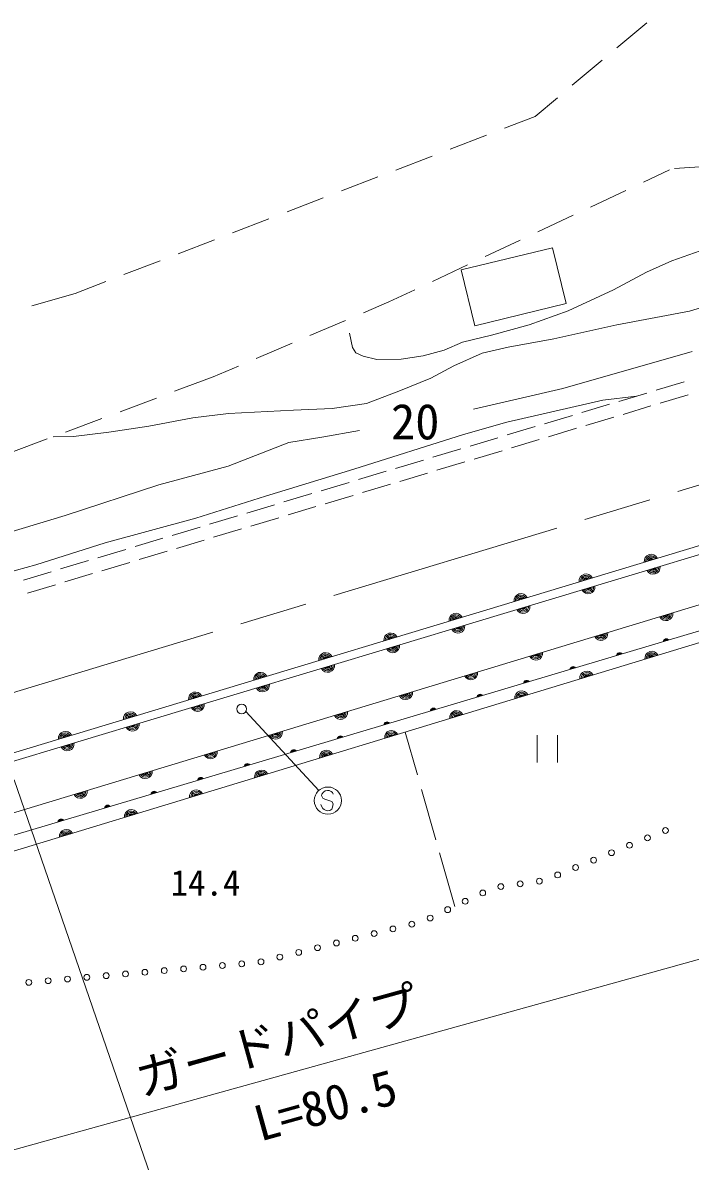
# Model space of a CAD drawing. Units: millimetres, scale not verified. Extents: x 40000 to 680000, y 20000 to 380000.
# Drawn here: x 407718 to 442072, y 247003 to 305578 of the extents above; entities that cross this region are included whole.
import ezdxf
from ezdxf.enums import TextEntityAlignment as Align

# ---------------------------------------------------------------- set-up
doc = ezdxf.new("R2010")
doc.units = ezdxf.units.MM
doc.header["$LTSCALE"] = 1000
doc.linetypes.add('CHAIN', pattern=[18.5, 12, -1.5, 3.5, -1.5])
for name, color, linetype, lineweight in [('M-BGD', 7, 'Continuous', 13), ('M-BMK', 2, 'CHAIN', 13), ('M-STR-HTXT', 7, 'Continuous', 13), ('M-STR-STRC', 7, 'Continuous', 13)]:
    doc.layers.add(name, color=color, linetype=linetype, lineweight=lineweight)
doc.styles.add('ＭＳ ゴシック', font='')
doc.styles.get('ＭＳ ゴシック').set_extended_font_data('MS Gothic')

msp = doc.modelspace()

# ---------------------------------------------------------------- linework, layer by layer
at = {"layer": 'M-BGD', "color": 1}
for p, q in [((438302, 304292), (439834, 305578)), ((436004, 302363), (437536, 303649)), ((434098, 300763), (435239, 301720)), ((432521, 300156), (434098, 300763)), ((429721, 299079), (431588, 299797)), ((426921, 298002), (428788, 298720)), ((424121, 296925), (425988, 297643)), ((439660, 297372), (441003, 298004)), ((421321, 295848), (423188, 296566)), ((436945, 296096), (438755, 296947)), ((418521, 294771), (420388, 295489)), ((434229, 294821), (436040, 295671)), ((415721, 293695), (417588, 294412)), ((431514, 293545), (433324, 294395)), ((430287, 292861), (434980, 294002)), ((434980, 294002), (435679, 291129)), ((412921, 292618), (414787, 293336)), ((428799, 292269), (430609, 293119)), ((430985, 289988), (430287, 292861)), ((410411, 291652), (411987, 292259)), ((426551, 291212), (427894, 291843)), ((408193, 291020), (410411, 291652)), ((425256, 290660), (426551, 291212)), ((435679, 291129), (430985, 289988)), ((422497, 289483), (424336, 290268)), ((419737, 288306), (421577, 289090)), ((417523, 287361), (418818, 287913)), ((415535, 286617), (417523, 287361)), ((440317, 286672), (441754, 287103)), ((438402, 286098), (439838, 286529)), ((440529, 286005), (441966, 286436)), ((412726, 285565), (414599, 286266)), ((436486, 285523), (437923, 285954)), ((438613, 285430), (440050, 285861)), ((434570, 284948), (436007, 285379)), ((436698, 284856), (438135, 285287)), ((409916, 284513), (411789, 285214)), ((432655, 284373), (434091, 284804)), ((434782, 284281), (436219, 284712)), ((407107, 283461), (408980, 284163)), ((430739, 283799), (432176, 284230)), ((432867, 283706), (434303, 284137)), ((428823, 283224), (430260, 283655)), ((430951, 283131), (432388, 283562)), ((426908, 282649), (428344, 283080)), ((429035, 282557), (430472, 282988)), ((424992, 282075), (426429, 282506)), ((427120, 281982), (428556, 282413)), ((423076, 281500), (424513, 281931)), ((425204, 281407), (426641, 281838)), ((421161, 280925), (422597, 281356)), ((423288, 280833), (424725, 281264)), ((448986, 280632), (370792, 257001)), ((419245, 280350), (420682, 280781)), ((421373, 280258), (422809, 280689)), ((370900, 256647), (449144, 280201)), ((417329, 279776), (418766, 280207)), ((419457, 279683), (420894, 280114)), ((415414, 279201), (416851, 279632)), ((417541, 279108), (418978, 279539)), ((413498, 278626), (414935, 279057)), ((415626, 278534), (417062, 278965)), ((411583, 278051), (413019, 278482)), ((413710, 277959), (415147, 278390)), ((409667, 277477), (411104, 277908)), ((411794, 277384), (413231, 277815)), ((407751, 276902), (409188, 277333)), ((409879, 276809), (411316, 277241)), ((407963, 276235), (409400, 276666)), ((445446, 275156), (371505, 253143)), ((445851, 274694), (377375, 253872)), ((427404, 269085), (428029, 266884)), ((434198, 268926), (434198, 267526)), ((435248, 267526), (435248, 268926)), ((428243, 266129), (428979, 263534)), ((429167, 262871), (429948, 260117))]:
    msp.add_line(p, q, dxfattribs=at)
for points in [[(441271, 298086), (442559, 298172), (444326, 298466), (446657, 299055), (449172, 299853), (452252, 300859), (456171, 301968), (458306, 302594), (460091, 303201), (461564, 303864), (462539, 304305), (463330, 304894)], [(424531, 289610), (424696, 288874), (424868, 288604), (425236, 288420), (425948, 288260), (427187, 288273), (428328, 288445), (429408, 288727), (430353, 289144), (431837, 289512), (433776, 290040), (435788, 290751), (438120, 291831), (439813, 292739), (441126, 293328), (444046, 294359), (446254, 295242), (449334, 296555), (452414, 298076), (455445, 299549), (457751, 300862), (459653, 301622), (461212, 302150), (462758, 302641)], [(444440, 291473), (442029, 290737), (438293, 290037), (435054, 289320), (432698, 288896), (431355, 288571), (429907, 287933), (428729, 287295), (427158, 286657), (425416, 285982), (423637, 285725), (421661, 285651), (418299, 285479), (416471, 285258), (414201, 284829), (412140, 284510), (410324, 284289), (409289, 284279)], [(430915, 285691), (435512, 286768), (442179, 288667)], [(405882, 277003), (408394, 277694), (411956, 278825), (416621, 280095), (420210, 281227), (424766, 282608), (430397, 284402), (432634, 285037), (437575, 286169), (439310, 286370)], [(389131, 277443), (390350, 277003), (392089, 276810), (394794, 276865), (398328, 277224), (401834, 277859), (405451, 278881), (409896, 280233), (414727, 281807), (418288, 282773), (421408, 283988), (423119, 284264), (425052, 284595)], [(371561, 254108), (449832, 277846), (444891, 268132)]]:
    msp.add_lwpolyline(points, dxfattribs=at)
for centre, radius in [((418980, 270271), 250), ((439872, 263639), 150), ((440796, 264021), 150), ((438023, 262876), 150), ((438947, 263258), 150), ((437099, 262495), 150), ((435250, 261732), 150), ((436174, 262113), 150), ((432328, 261133), 150), ((433318, 261274), 150), ((434308, 261415), 150), ((431393, 260807), 150), ((429588, 259946), 150), ((430491, 260377), 150), ((428686, 259515), 150), ((426772, 258956), 150), ((427743, 259197), 150), ((423861, 258232), 150), ((424832, 258473), 150), ((425802, 258715), 150), ((421920, 257749), 150), ((422891, 257990), 150), ((417991, 257070), 150), ((418987, 257156), 150), ((419980, 257266), 150), ((420950, 257508), 150), ((411017, 256465), 150), ((412013, 256551), 150), ((413010, 256638), 150), ((414006, 256724), 150), ((415002, 256810), 150), ((415998, 256897), 150), ((416995, 256983), 150), ((408028, 256205), 150), ((409025, 256292), 150), ((410021, 256378), 150)]:
    msp.add_circle(centre, radius, dxfattribs=at)
for centre, radius, start, end in [((440058, 277877), 354, 25.61284, 188.01801), ((440058, 277877), 283, 27.83688, 185.79398), ((440058, 277877), 212, 31.5832, 182.04765), ((440058, 277877), 142, 39.29493, 174.33592), ((440058, 277877), 100, 49.61259, 164.01826), ((436708, 276865), 354, 25.61284, 188.01801), ((436708, 276865), 283, 27.83688, 185.79398), ((436708, 276865), 212, 31.5832, 182.04765), ((440170, 277556), 354, 205.55096, 7.95614), ((440170, 277556), 283, 207.775, 5.7321), ((440170, 277556), 212, 211.52133, 1.98578), ((440170, 277556), 142, 219.23306, 354.27405), ((440170, 277556), 100, 229.55072, 343.95638), ((436818, 276547), 354, 205.55096, 7.95614), ((436708, 276865), 142, 39.29493, 174.33592), ((436818, 276547), 283, 207.775, 5.7321), ((436708, 276865), 100, 49.61259, 164.01826), ((436818, 276547), 212, 211.52133, 1.98578), ((436818, 276547), 142, 219.23306, 354.27405), ((436818, 276547), 100, 229.55072, 343.95638), ((433357, 275852), 354, 25.61284, 188.01801), ((433357, 275852), 283, 27.83688, 185.79398), ((433357, 275852), 212, 31.5832, 182.04765), ((433357, 275852), 142, 39.29493, 174.33592), ((433357, 275852), 100, 49.61259, 164.01826), ((433467, 275538), 354, 205.55096, 7.95614), ((433467, 275538), 283, 207.775, 5.7321), ((433467, 275538), 212, 211.52133, 1.98578), ((433467, 275538), 142, 219.23306, 354.27405), ((433467, 275538), 100, 229.55072, 343.95638), ((430007, 274840), 354, 25.61284, 188.01801), ((430007, 274840), 283, 27.83688, 185.79398), ((430007, 274840), 212, 31.5832, 182.04765), ((430007, 274840), 142, 39.29493, 174.33592), ((430007, 274840), 100, 49.61259, 164.01826), ((440825, 275170), 354, 205.66862, 8.07379), ((440825, 275170), 283, 207.89265, 5.84976), ((440825, 275170), 212, 211.63898, 2.10343), ((440825, 275170), 142, 219.35071, 354.3917), ((440825, 275170), 100, 229.66837, 344.07404), ((426657, 273827), 354, 25.61284, 188.01801), ((430115, 274529), 354, 205.55096, 7.95614), ((430115, 274529), 283, 207.775, 5.7321), ((430115, 274529), 212, 211.52133, 1.98578), ((430115, 274529), 142, 219.23306, 354.27405), ((430115, 274529), 100, 229.55072, 343.95638), ((437476, 274155), 354, 205.66862, 8.07379), ((437476, 274155), 283, 207.89265, 5.84976), ((437476, 274155), 212, 211.63898, 2.10343), ((437476, 274155), 142, 219.35071, 354.3917), ((426657, 273827), 283, 27.83688, 185.79398), ((426657, 273827), 212, 31.5832, 182.04765), ((426764, 273521), 354, 205.55096, 7.95614), ((426764, 273521), 283, 207.775, 5.7321), ((426657, 273827), 142, 39.29493, 174.33592), ((426657, 273827), 100, 49.61259, 164.01826), ((437476, 274155), 100, 229.66837, 344.07404), ((440840, 273719), 162, 39.19845, 173.95872), ((440840, 273719), 130, 45.31424, 167.84293), ((440840, 273719), 100, 55.26077, 157.8964), ((423306, 272815), 354, 25.61284, 188.01801), ((423306, 272815), 283, 27.83688, 185.79398), ((423306, 272815), 212, 31.5832, 182.04765), ((426764, 273521), 212, 211.52133, 1.98578), ((426764, 273521), 142, 219.23306, 354.27405), ((426764, 273521), 100, 229.55072, 343.95638), ((434126, 273139), 354, 205.66862, 8.07379), ((434126, 273139), 283, 207.89265, 5.84976), ((434126, 273139), 212, 211.63898, 2.10343), ((434126, 273139), 142, 219.35071, 354.3917), ((434126, 273139), 100, 229.66837, 344.07404), ((438444, 273006), 162, 39.19845, 173.95872), ((438444, 273006), 130, 45.31424, 167.84293), ((438444, 273006), 100, 55.26077, 157.8964), ((440092, 272886), 354, 25.71093, 188.11611), ((440092, 272886), 283, 27.93497, 185.89207), ((440092, 272886), 212, 31.6813, 182.14574), ((440092, 272886), 142, 39.39303, 174.43401), ((440092, 272886), 100, 49.71069, 164.11635), ((423412, 272512), 354, 205.55096, 7.95614), ((423412, 272512), 283, 207.775, 5.7321), ((423306, 272815), 142, 39.29493, 174.33592), ((423306, 272815), 100, 49.61259, 164.01826), ((423412, 272512), 212, 211.52133, 1.98578), ((423412, 272512), 142, 219.23306, 354.27405), ((423412, 272512), 100, 229.55072, 343.95638), ((436048, 272293), 162, 39.19845, 173.95872), ((436048, 272293), 130, 45.31424, 167.84293), ((436048, 272293), 100, 55.26077, 157.8964), ((419956, 271802), 354, 25.61284, 188.01801), ((419956, 271802), 283, 27.83688, 185.79398), ((419956, 271802), 212, 31.5832, 182.04765), ((419956, 271802), 142, 39.29493, 174.33592), ((419956, 271802), 100, 49.61259, 164.01826), ((430777, 272123), 354, 205.66862, 8.07379), ((430777, 272123), 283, 207.89265, 5.84976), ((430777, 272123), 212, 211.63898, 2.10343), ((430777, 272123), 142, 219.35071, 354.3917), ((430777, 272123), 100, 229.66837, 344.07404), ((436743, 271868), 354, 25.71093, 188.11611), ((436743, 271868), 283, 27.93497, 185.89207), ((436743, 271868), 212, 31.6813, 182.14574), ((436743, 271868), 142, 39.39303, 174.43401), ((436743, 271868), 100, 49.71069, 164.11635), ((420061, 271503), 354, 205.55096, 7.95614), ((420061, 271503), 283, 207.775, 5.7321), ((420061, 271503), 212, 211.52133, 1.98578), ((420061, 271503), 142, 219.23306, 354.27405), ((420061, 271503), 100, 229.55072, 343.95638), ((433395, 270849), 354, 25.71093, 188.11611), ((433652, 271579), 162, 39.19845, 173.95872), ((433652, 271579), 130, 45.31424, 167.84293), ((433652, 271579), 100, 55.26077, 157.8964), ((416606, 270790), 354, 25.61284, 188.01801), ((416606, 270790), 283, 27.83688, 185.79398), ((416606, 270790), 212, 31.5832, 182.04765), ((416606, 270790), 142, 39.29493, 174.33592), ((416606, 270790), 100, 49.61259, 164.01826), ((427428, 271107), 354, 205.66862, 8.07379), ((427428, 271107), 283, 207.89265, 5.84976), ((427428, 271107), 212, 211.63898, 2.10343), ((427428, 271107), 142, 219.35071, 354.3917), ((427428, 271107), 100, 229.66837, 344.07404), ((431256, 270866), 162, 39.19845, 173.95872), ((431256, 270866), 130, 45.31424, 167.84293), ((431256, 270866), 100, 55.26077, 157.8964), ((433395, 270849), 283, 27.93497, 185.89207), ((433395, 270849), 212, 31.6813, 182.14574), ((433395, 270849), 142, 39.39303, 174.43401), ((433395, 270849), 100, 49.71069, 164.11635), ((413255, 269777), 354, 25.61284, 188.01801), ((413255, 269777), 283, 27.83688, 185.79398), ((416710, 270494), 354, 205.55096, 7.95614), ((416710, 270494), 283, 207.775, 5.7321), ((416710, 270494), 212, 211.52133, 1.98578), ((416710, 270494), 142, 219.23306, 354.27405), ((416710, 270494), 100, 229.55072, 343.95638), ((424078, 270092), 354, 205.66862, 8.07379), ((424078, 270092), 283, 207.89265, 5.84976), ((424078, 270092), 212, 211.63898, 2.10343), ((424078, 270092), 142, 219.35071, 354.3917), ((424078, 270092), 100, 229.66837, 344.07404), ((428860, 270153), 162, 39.19845, 173.95872), ((428860, 270153), 130, 45.31424, 167.84293), ((428860, 270153), 100, 55.26077, 157.8964), ((430046, 269831), 354, 25.71093, 188.11611), ((430046, 269831), 283, 27.93497, 185.89207), ((430046, 269831), 212, 31.6813, 182.14574), ((413358, 269485), 354, 205.55096, 7.95614), ((413255, 269777), 212, 31.5832, 182.04765), ((413358, 269485), 283, 207.775, 5.7321), ((413255, 269777), 142, 39.29493, 174.33592), ((413255, 269777), 100, 49.61259, 164.01826), ((413358, 269485), 212, 211.52133, 1.98578), ((413358, 269485), 142, 219.23306, 354.27405), ((413358, 269485), 100, 229.55072, 343.95638), ((426464, 269440), 162, 39.19845, 173.95872), ((426464, 269440), 130, 45.31424, 167.84293), ((426464, 269440), 100, 55.26077, 157.8964), ((430046, 269831), 142, 39.39303, 174.43401), ((430046, 269831), 100, 49.71069, 164.11635), ((409905, 268765), 354, 25.61284, 188.01801), ((409905, 268765), 283, 27.83688, 185.79398), ((409905, 268765), 212, 31.5832, 182.04765), ((409905, 268765), 142, 39.29493, 174.33592), ((409905, 268765), 100, 49.61259, 164.01826), ((420729, 269076), 354, 205.66862, 8.07379), ((420729, 269076), 283, 207.89265, 5.84976), ((420729, 269076), 212, 211.63898, 2.10343), ((420729, 269076), 142, 219.35071, 354.3917), ((420729, 269076), 100, 229.66837, 344.07404), ((424068, 268726), 162, 39.19845, 173.95872), ((426697, 268813), 354, 25.71093, 188.11611), ((426697, 268813), 283, 27.93497, 185.89207), ((426697, 268813), 212, 31.6813, 182.14574), ((426697, 268813), 142, 39.39303, 174.43401), ((426697, 268813), 100, 49.71069, 164.11635), ((410007, 268476), 354, 205.55096, 7.95614), ((410007, 268476), 283, 207.775, 5.7321), ((410007, 268476), 212, 211.52133, 1.98578), ((410007, 268476), 142, 219.23306, 354.27405), ((410007, 268476), 100, 229.55072, 343.95638), ((424068, 268726), 130, 45.31424, 167.84293), ((424068, 268726), 100, 55.26077, 157.8964), ((417379, 268060), 354, 205.66862, 8.07379), ((417379, 268060), 283, 207.89265, 5.84976), ((417379, 268060), 212, 211.63898, 2.10343), ((417379, 268060), 142, 219.35071, 354.3917), ((417379, 268060), 100, 229.66837, 344.07404), ((421672, 268013), 162, 39.19845, 173.95872), ((421672, 268013), 130, 45.31424, 167.84293), ((421672, 268013), 100, 55.26077, 157.8964), ((423349, 267795), 354, 25.71093, 188.11611), ((423349, 267795), 283, 27.93497, 185.89207), ((423349, 267795), 212, 31.6813, 182.14574), ((423349, 267795), 142, 39.39303, 174.43401), ((423349, 267795), 100, 49.71069, 164.11635), ((419276, 267300), 162, 39.19845, 173.95872), ((419276, 267300), 130, 45.31424, 167.84293), ((419276, 267300), 100, 55.26077, 157.8964), ((420000, 266776), 354, 25.71093, 188.11611), ((414030, 267044), 354, 205.66862, 8.07379), ((414030, 267044), 283, 207.89265, 5.84976), ((414030, 267044), 212, 211.63898, 2.10343), ((414030, 267044), 142, 219.35071, 354.3917), ((414030, 267044), 100, 229.66837, 344.07404), ((416880, 266586), 162, 39.19845, 173.95872), ((416880, 266586), 130, 45.31424, 167.84293), ((416880, 266586), 100, 55.26077, 157.8964), ((420000, 266776), 283, 27.93497, 185.89207), ((420000, 266776), 212, 31.6813, 182.14574), ((420000, 266776), 142, 39.39303, 174.43401), ((420000, 266776), 100, 49.71069, 164.11635), ((410681, 266028), 354, 205.66862, 8.07379), ((410681, 266028), 283, 207.89265, 5.84976), ((410681, 266028), 212, 211.63898, 2.10343), ((410681, 266028), 142, 219.35071, 354.3917), ((410681, 266028), 100, 229.66837, 344.07404), ((414484, 265873), 162, 39.19845, 173.95872), ((414484, 265873), 130, 45.31424, 167.84293), ((414484, 265873), 100, 55.26077, 157.8964), ((416652, 265758), 354, 25.71093, 188.11611), ((416652, 265758), 283, 27.93497, 185.89207), ((416652, 265758), 212, 31.6813, 182.14574), ((416652, 265758), 142, 39.39303, 174.43401), ((416652, 265758), 100, 49.71069, 164.11635), ((412087, 265160), 162, 39.19845, 173.95872), ((412087, 265160), 130, 45.31424, 167.84293), ((412087, 265160), 100, 55.26077, 157.8964), ((413303, 264740), 354, 25.71093, 188.11611), ((413303, 264740), 283, 27.93497, 185.89207), ((413303, 264740), 212, 31.6813, 182.14574), ((413303, 264740), 142, 39.39303, 174.43401), ((413303, 264740), 100, 49.71069, 164.11635), ((409691, 264446), 162, 39.19845, 173.95872), ((409691, 264446), 130, 45.31424, 167.84293), ((409691, 264446), 100, 55.26077, 157.8964), ((409954, 263722), 354, 25.71093, 188.11611), ((409954, 263722), 283, 27.93497, 185.89207), ((409954, 263722), 212, 31.6813, 182.14574), ((409954, 263722), 142, 39.39303, 174.43401), ((409954, 263722), 100, 49.71069, 164.11635)]:
    msp.add_arc(centre, radius, start, end, dxfattribs=at)
at = {"layer": 'M-BMK'}
msp.add_lwpolyline([(367672, 259177), (370601, 260030), (466349, 289005), (509464, 301780)], dxfattribs=at)
at = {"layer": 'M-STR-HTXT'}
msp.add_line((375278, 238714), (454931, 260842), dxfattribs=at)
at = {"layer": 'M-STR-STRC'}
for p, q in [((422950, 266071), (419193, 270141)), ((415400, 243062), (407272, 266625)), ((423195, 265994), (423105, 265897)), ((423287, 266059), (423195, 265994)), ((423403, 266083), (423287, 266059)), ((423484, 266071), (423403, 266083)), ((423585, 266021), (423484, 266071)), ((423662, 265968), (423585, 266021)), ((423686, 265890), (423662, 265968)), ((423096, 265275), (423068, 265352)), ((423105, 265897), (423094, 265818)), ((423094, 265818), (423154, 265690)), ((423154, 265690), (423259, 265639)), ((423259, 265639), (423632, 265507)), ((423632, 265507), (423688, 265386)), ((423688, 265386), (423667, 265227)), ((423154, 265151), (423096, 265275)), ((423227, 265099), (423154, 265151)), ((423329, 265047), (423227, 265099)), ((423413, 265035), (423329, 265047)), ((423530, 265055), (423413, 265035)), ((423618, 265122), (423530, 265055)), ((423667, 265227), (423618, 265122))]:
    msp.add_line(p, q, dxfattribs=at)
msp.add_circle((423425, 265557), 700, dxfattribs=at)

# ---------------------------------------------------------------- texts
at = {"layer": 'M-BGD', "color": 1, "style": 'ＭＳ ゴシック'}
for s, height, p in [('20', 1833, (427918, 285058)), ('14.4', 1320, (417125, 261332))]:
    msp.add_text(s, height=height, dxfattribs=at).set_placement(p, align=Align.MIDDLE_CENTER)
at = {"layer": 'M-STR-HTXT', "style": 'ＭＳ ゴシック'}
msp.add_text('ガードパイプ', height=1833, rotation=15.525, dxfattribs=at).set_placement((420809, 253224), align=Align.MIDDLE_CENTER)
msp.add_text('L=80.5', height=1833, rotation=15.525, dxfattribs=at).set_placement((423687, 248482), align=Align.BOTTOM_CENTER)

doc.saveas('drawing.dxf')
